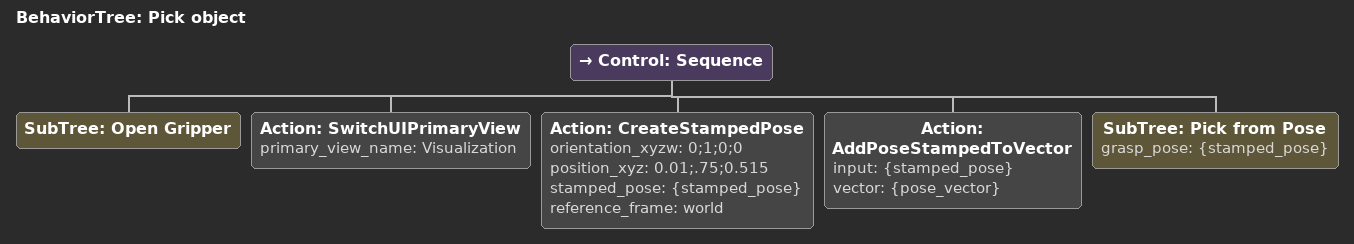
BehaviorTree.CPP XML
<?xml version="1.0" encoding="utf-8" ?>
<root BTCPP_format="4" main_tree_to_execute="Pick object">
  <BehaviorTree ID="Pick object">
    <Control ID="Sequence">
      <SubTree ID="Open Gripper" />
      <Action ID="SwitchUIPrimaryView" primary_view_name="Visualization" />
      <Action
        ID="CreateStampedPose"
        orientation_xyzw="0;1;0;0"
        position_xyz="0.01;.75;0.515"
        stamped_pose="{stamped_pose}"
        reference_frame="world"
      />
      <Action
        ID="AddPoseStampedToVector"
        input="{stamped_pose}"
        vector="{pose_vector}"
      />
      <SubTree
        ID="Pick from Pose"
        grasp_pose="{stamped_pose}"
      />
    </Control>
  </BehaviorTree>
</root>
